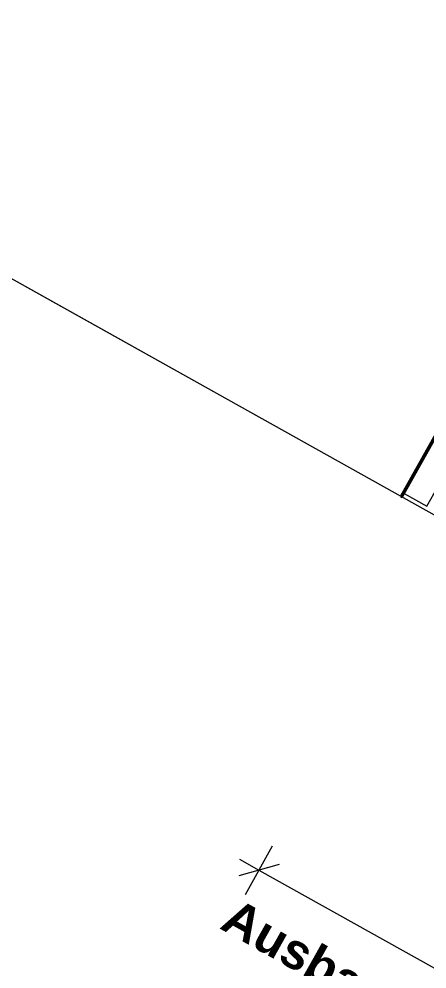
# Model space of a CAD drawing. Header units: metres. Extents: x -36 to 59, y 39 to 183.
# Drawn here: x -24.684 to -23.653, y 116.321 to 118.725 of the extents above; entities that cross this region are included whole.
import ezdxf

# ---------------------------------------------------------------- set-up
doc = ezdxf.new("R2010")
doc.units = ezdxf.units.M
doc.header["$MEASUREMENT"] = 0
for name, pattern in [('Achse', [0.0023, 0.0015, -0.0008]), ('Strichlinie-unter-Schnitt', [0.0024, 0.0016, -0.0008]), ('Strichpunktlinie', [0.006703, 0.003528, -0.001764, 0, -0.001411]), ('Wipeout_Contour', [1, 0, -1])]:
    doc.linetypes.add(name, pattern=pattern)
for name, color, linetype in [('00  Raster', 7, 'Continuous'), ('00  Raster Ausbau', 7, 'Continuous'), ('10  Fassade', 7, 'Continuous'), ('10  Fassade_Deckschraffur', 7, 'Continuous'), ('30  Grundstück Grenze', 7, 'Continuous'), ('40  Bemaßung 1_ 50 AUSBAU', 7, 'Continuous')]:
    doc.layers.add(name, color=color, linetype=linetype)
doc.styles.add('ERSTELLTER_STIL_2', font='')
doc.styles.get('ERSTELLTER_STIL_2').set_extended_font_data('Arial', bold=True)

msp = doc.modelspace()

# ---------------------------------------------------------------- linework, layer by layer
at = {"layer": '00  Raster Ausbau', "color": 9, "linetype": 'Achse', "lineweight": 18, "ltscale": 1000}
msp.add_line((-24.5986, 118.009), (-25.471, 118.4978), dxfattribs=at)
at = {"layer": '10  Fassade', "color": 7, "linetype": 'Strichlinie-unter-Schnitt', "lineweight": 18, "ltscale": 1000, "flags": 128}
for points in [[(-23.7106, 117.524), (-23.5155, 117.8722)], [(-23.653, 117.4918), (-23.4579, 117.8399)], [(-23.7106, 117.524), (-23.653, 117.4918)]]:
    msp.add_lwpolyline(points, dxfattribs=at)
at = {"layer": '40  Bemaßung 1_ 50 AUSBAU', "color": 7, "linetype": 'Continuous', "lineweight": 13, "ltscale": 1000}
for p, q in [((-24.1117, 116.5094), (-24.043, 116.6321)), ((-24.1264, 116.5982), (-24.0774, 116.5707)), ((-24.0263, 116.5851), (-24.1284, 116.5563)), ((-24.0774, 116.5707), (-10.2892, 108.8452))]:
    msp.add_line(p, q, dxfattribs=at)

# ---------------------------------------------------------------- texts
at = {"layer": '40  Bemaßung 1_ 50 AUSBAU', "color": 7, "linetype": 'Continuous', "lineweight": 13, "insert": (-24.1356, 116.503), "char_height": 0.09, "attachment_point": 1, "rotation": 330.738, "style": 'ERSTELLTER_STIL_2'}
msp.add_mtext('\\A1;{\\pql;\\fArial|b1|i0|c0|p38;Ausbau Raster}', dxfattribs=at)

# ---------------------------------------------------------------- next in the draw order: wipeouts: each hides what was drawn before it
at = {"color": 254, "linetype": 'Wipeout_Contour', "lineweight": 0, "ltscale": 483.655818}
msp.add_wipeout([(-22.3986, 119.8656), (-22.4021, 119.8675), (-23.7194, 117.5164), (-23.7159, 117.5145)], dxfattribs=at).dxf.layer = '10  Fassade_Deckschraffur'

# ---------------------------------------------------------------- next in the draw order: linework, layer by layer
at = {"layer": '00  Raster', "color": 7, "linetype": 'Strichpunktlinie', "lineweight": 13, "ltscale": 1000}
msp.add_line((-6.2726, 107.7409), (-25.8917, 118.7335), dxfattribs=at)
at = {"layer": '00  Raster Ausbau', "color": 9, "linetype": 'Achse', "lineweight": 18, "ltscale": 1000}
msp.add_line((-21.4432, 116.241), (-24.5986, 118.009), dxfattribs=at)
at = {"layer": '10  Fassade', "color": 7, "linetype": 'Continuous', "lineweight": 25, "ltscale": 1000, "flags": 128}
for points in [[(-23.7194, 117.5164), (-22.4021, 119.8675)], [(-23.7159, 117.5145), (-22.3986, 119.8656)], [(-23.7194, 117.5164), (-23.7159, 117.5145)]]:
    msp.add_lwpolyline(points, dxfattribs=at)
at = {"layer": '30  Grundstück Grenze', "color": 1, "linetype": 'Strichpunktlinie', "lineweight": 100, "ltscale": 1000, "flags": 128}
msp.add_lwpolyline([(-28.0576, 119.9473), (-9.9026, 109.7748), (-5.1179, 109.7804)], dxfattribs=at)

doc.saveas('drawing.dxf')
